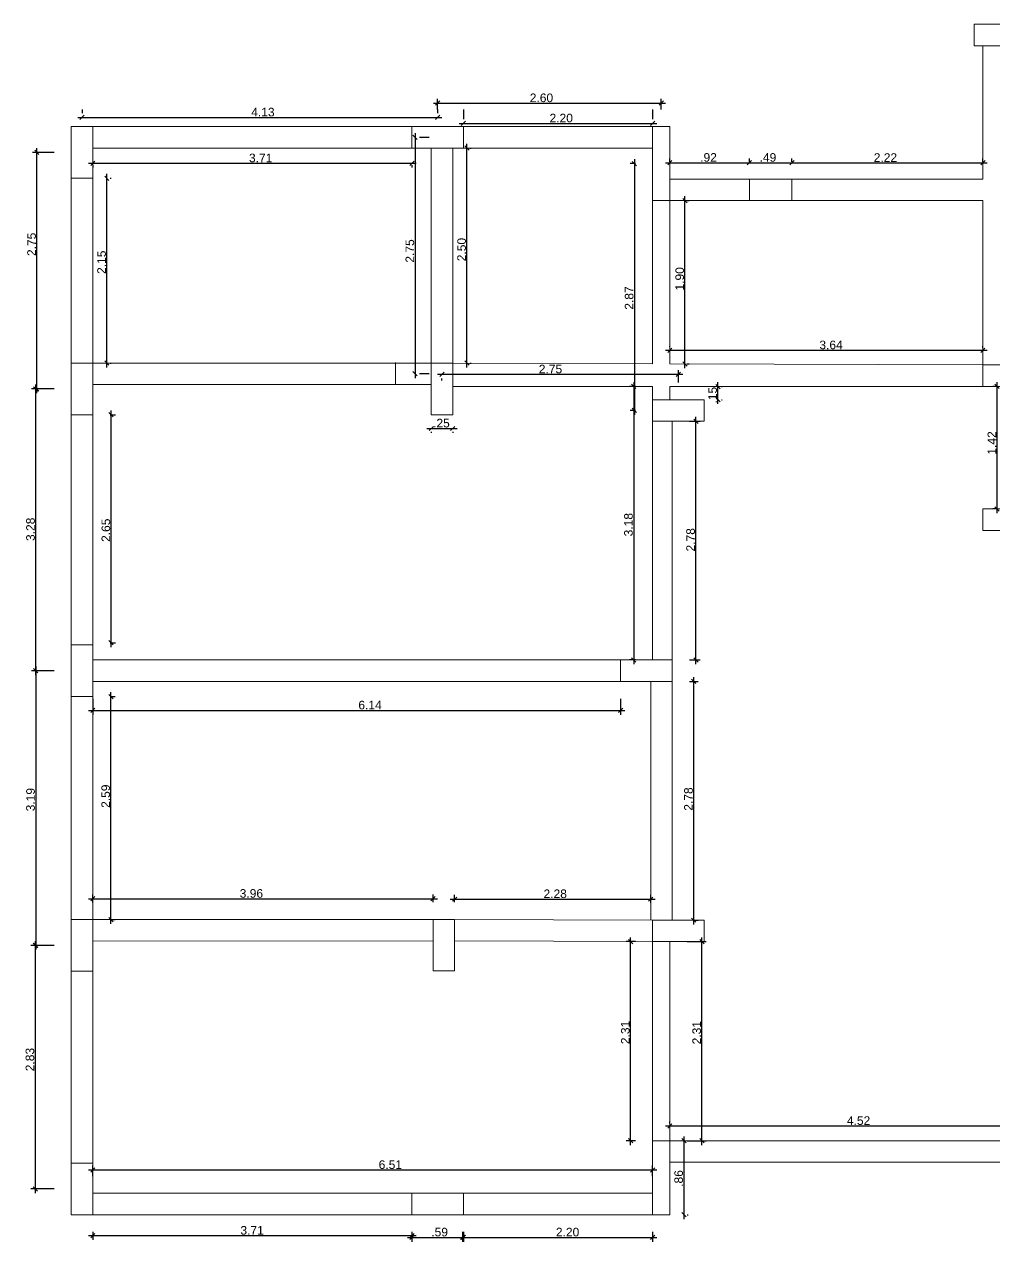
# Model space of a CAD drawing. Header units: millimetres. Extents: x 2878 to 6301, y 540 to 1980.
# Drawn here: x 2909.45 to 2920.72, y 751.9 to 766.06 of the extents above; entities that cross this region are included whole.
import ezdxf

# ---------------------------------------------------------------- set-up
doc = ezdxf.new("R2010")
doc.units = ezdxf.units.MM
doc.header["$LTSCALE"] = 4
for name, color, linetype, lineweight in [('ALVENARIA', 4, 'Continuous', 20), ('COTAS', 35, 'Continuous', 5), ('PILAR', 1, 'Continuous', 5)]:
    doc.layers.add(name, color=color, linetype=linetype, lineweight=lineweight)
doc.styles.get("Standard").update_dxf_attribs({"font": 'arial.ttf'})
doc.dimstyles.new('ISO-25', dxfattribs={"dimscale": 0, "dimtxt": 0.1, "dimasz": 0.05, "dimexe": 0.05, "dimexo": 0.2, "dimgap": 0.01, "dimtad": 1, "dimzin": 4, "dimdsep": 46, "dimtxsty": 'Standard', "dimblk": 'OBLIQUE', "dimcen": 0.1, "dimdle": 0.05, "dimclrt": 256, "dimadec": 0, "dimazin": 0, "dimtfac": 1, "dimtix": 1, "dimtofl": 0, "dimtmove": 0, "dimatfit": 3, "dimfxl": 1, "dimtfillclr": 256, "dimarcsym": 0})

# ---------------------------------------------------------------- blocks, each defined once
blk = doc.blocks.new('PILAR')
at = {"layer": 'PILAR', "ltscale": 0.01}
blk.add_lwpolyline([(-0.15, 0), (0.1, 0), (0.1, -0.6), (-0.15, -0.6)], close=True, dxfattribs=at)
blk = doc.blocks.new('_Oblique')
at = {"color": 0, "linetype": 'ByBlock', "lineweight": -2}
blk.add_line((-0.5, -0.5), (0.5, 0.5), dxfattribs=at)
blk = doc.blocks.new('*D226')
at = {"layer": 'COTAS', "color": 0, "lineweight": -2, "transparency": 16777216}
for p, q in [((2916.553, 764.437), (2916.491, 764.437)), ((2916.541, 764.487), (2916.541, 761.517)), ((2916.553, 761.567), (2916.491, 761.567))]:
    blk.add_line(p, q, dxfattribs=at)
at = {"layer": 'Defpoints', "color": 0, "transparency": 16777216}
for p in [(2916.753, 764.437), (2916.541, 761.567), (2916.753, 761.567)]:
    blk.add_point(p, dxfattribs=at)
at = {"layer": 'COTAS', "color": 0, "lineweight": -2, "transparency": 16777216, "xscale": 0.05, "yscale": 0.05, "zscale": 0.05}
for p, rotation in [((2916.541, 764.437), 90), ((2916.541, 761.567), 270)]:
    blk.add_blockref('_Oblique', p, dxfattribs=dict(at, rotation=rotation))
at = {"layer": 'COTAS', "transparency": 16777216, "insert": (2916.48, 762.874), "char_height": 0.1, "attachment_point": 5, "rotation": 90}
blk.add_mtext('2.87', dxfattribs=at)
blk = doc.blocks.new('*D227')
at = {"layer": 'COTAS', "color": 0, "lineweight": -2, "transparency": 16777216}
for p, q in [((2914.253, 761.987), (2917.103, 761.987)), ((2917.053, 761.892), (2917.053, 762.037)), ((2914.303, 761.917), (2914.303, 761.937))]:
    blk.add_line(p, q, dxfattribs=at)
at = {"layer": 'Defpoints', "color": 0, "transparency": 16777216}
for p in [(2914.303, 762.117), (2917.053, 761.987), (2917.053, 761.692)]:
    blk.add_point(p, dxfattribs=at)
at = {"layer": 'COTAS', "color": 0, "lineweight": -2, "transparency": 16777216, "xscale": 0.05, "yscale": 0.05, "zscale": 0.05, "rotation": 180}
blk.add_blockref('_Oblique', (2914.303, 761.987), dxfattribs=at)
at = {"layer": 'COTAS', "color": 0, "lineweight": -2, "transparency": 16777216, "xscale": 0.05, "yscale": 0.05, "zscale": 0.05}
blk.add_blockref('_Oblique', (2917.053, 761.987), dxfattribs=at)
at = {"layer": 'COTAS', "transparency": 16777216, "insert": (2915.565, 762.048), "char_height": 0.1, "attachment_point": 5}
blk.add_mtext('2.75', dxfattribs=at)
blk = doc.blocks.new('*D232')
at = {"layer": 'ALVENARIA', "color": 0, "lineweight": -2, "transparency": 16777216}
for p, q in [((2909.793, 764.567), (2909.542, 764.567)), ((2909.592, 761.767), (2909.592, 764.617)), ((2909.793, 761.817), (2909.542, 761.817))]:
    blk.add_line(p, q, dxfattribs=at)
at = {"layer": 'Defpoints', "color": 0, "transparency": 16777216}
for p in [(2909.592, 764.567), (2909.993, 764.567), (2909.993, 761.817)]:
    blk.add_point(p, dxfattribs=at)
at = {"layer": 'ALVENARIA', "color": 0, "lineweight": -2, "transparency": 16777216, "xscale": 0.05, "yscale": 0.05, "zscale": 0.05}
for p, rotation in [((2909.592, 764.567), 90), ((2909.592, 761.817), 270)]:
    blk.add_blockref('_Oblique', p, dxfattribs=dict(at, rotation=rotation))
at = {"layer": 'ALVENARIA', "transparency": 16777216, "insert": (2909.531, 763.498), "char_height": 0.1, "attachment_point": 5, "rotation": 90}
blk.add_mtext('2.75', dxfattribs=at)
blk = doc.blocks.new('*D233')
at = {"layer": 'ALVENARIA', "color": 0, "lineweight": -2, "transparency": 16777216}
for p, q in [((2910.193, 764.441), (2914.003, 764.441)), ((2910.243, 764.417), (2910.243, 764.391)), ((2913.953, 764.417), (2913.953, 764.391))]:
    blk.add_line(p, q, dxfattribs=at)
at = {"layer": 'Defpoints', "color": 0, "transparency": 16777216}
for p in [(2910.243, 764.617), (2913.953, 764.617), (2913.953, 764.441)]:
    blk.add_point(p, dxfattribs=at)
at = {"layer": 'ALVENARIA', "color": 0, "lineweight": -2, "transparency": 16777216, "xscale": 0.05, "yscale": 0.05, "zscale": 0.05, "rotation": 180}
blk.add_blockref('_Oblique', (2910.243, 764.441), dxfattribs=at)
at = {"layer": 'ALVENARIA', "color": 0, "lineweight": -2, "transparency": 16777216, "xscale": 0.05, "yscale": 0.05, "zscale": 0.05}
blk.add_blockref('_Oblique', (2913.953, 764.441), dxfattribs=at)
at = {"layer": 'ALVENARIA', "transparency": 16777216, "insert": (2912.195, 764.502), "char_height": 0.1, "attachment_point": 5}
blk.add_mtext('3.71', dxfattribs=at)
blk = doc.blocks.new('*D234')
at = {"layer": 'ALVENARIA', "color": 0, "lineweight": -2, "transparency": 16777216}
for p, q in [((2910.406, 762.067), (2910.406, 764.317)), ((2910.443, 764.267), (2910.456, 764.267)), ((2910.443, 762.117), (2910.456, 762.117))]:
    blk.add_line(p, q, dxfattribs=at)
at = {"layer": 'Defpoints', "color": 0, "transparency": 16777216}
for p in [(2910.243, 764.267), (2910.406, 764.267), (2910.243, 762.117)]:
    blk.add_point(p, dxfattribs=at)
at = {"layer": 'ALVENARIA', "color": 0, "lineweight": -2, "transparency": 16777216, "xscale": 0.05, "yscale": 0.05, "zscale": 0.05}
for p, rotation in [((2910.406, 764.267), 90), ((2910.406, 762.117), 270)]:
    blk.add_blockref('_Oblique', p, dxfattribs=dict(at, rotation=rotation))
at = {"layer": 'ALVENARIA', "transparency": 16777216, "insert": (2910.345, 763.29), "char_height": 0.1, "attachment_point": 5, "rotation": 90}
blk.add_mtext('2.15', dxfattribs=at)
blk = doc.blocks.new('*D235')
at = {"layer": 'ALVENARIA', "color": 0, "lineweight": -2, "transparency": 16777216}
for p, q in [((2910.068, 764.974), (2914.303, 764.974)), ((2910.118, 765.067), (2910.118, 765.024)), ((2914.253, 765.067), (2914.253, 765.024))]:
    blk.add_line(p, q, dxfattribs=at)
at = {"layer": 'Defpoints', "color": 0, "transparency": 16777216}
for p in [(2914.253, 764.974), (2910.118, 764.867), (2914.253, 764.867)]:
    blk.add_point(p, dxfattribs=at)
at = {"layer": 'ALVENARIA', "color": 0, "lineweight": -2, "transparency": 16777216, "xscale": 0.05, "yscale": 0.05, "zscale": 0.05, "rotation": 180}
blk.add_blockref('_Oblique', (2910.118, 764.974), dxfattribs=at)
at = {"layer": 'ALVENARIA', "color": 0, "lineweight": -2, "transparency": 16777216, "xscale": 0.05, "yscale": 0.05, "zscale": 0.05}
blk.add_blockref('_Oblique', (2914.253, 764.974), dxfattribs=at)
at = {"layer": 'ALVENARIA', "transparency": 16777216, "insert": (2912.221, 765.035), "char_height": 0.1, "attachment_point": 5}
blk.add_mtext('4.13', dxfattribs=at)
blk = doc.blocks.new('*D236')
at = {"layer": 'ALVENARIA', "color": 0, "lineweight": -2, "transparency": 16777216}
for p, q in [((2913.991, 764.792), (2913.991, 761.943)), ((2914.153, 764.742), (2914.041, 764.742)), ((2914.153, 761.993), (2914.041, 761.993))]:
    blk.add_line(p, q, dxfattribs=at)
at = {"layer": 'Defpoints', "color": 0, "transparency": 16777216}
for p in [(2913.953, 764.742), (2913.953, 761.993), (2913.991, 761.993)]:
    blk.add_point(p, dxfattribs=at)
at = {"layer": 'ALVENARIA', "color": 0, "lineweight": -2, "transparency": 16777216, "xscale": 0.05, "yscale": 0.05, "zscale": 0.05}
for p, rotation in [((2913.991, 764.742), 90), ((2913.991, 761.993), 270)]:
    blk.add_blockref('_Oblique', p, dxfattribs=dict(at, rotation=rotation))
at = {"layer": 'ALVENARIA', "transparency": 16777216, "insert": (2913.93, 763.421), "char_height": 0.1, "attachment_point": 5, "rotation": 90}
blk.add_mtext('2.75', dxfattribs=at)
blk = doc.blocks.new('*D237')
at = {"layer": 'ALVENARIA', "color": 0, "lineweight": -2, "transparency": 16777216}
for p, q in [((2914.594, 762.067), (2914.594, 764.667)), ((2914.628, 764.617), (2914.644, 764.617)), ((2914.628, 762.117), (2914.644, 762.117))]:
    blk.add_line(p, q, dxfattribs=at)
at = {"layer": 'Defpoints', "color": 0, "transparency": 16777216}
for p in [(2914.428, 764.617), (2914.594, 764.617), (2914.428, 762.117)]:
    blk.add_point(p, dxfattribs=at)
at = {"layer": 'ALVENARIA', "color": 0, "lineweight": -2, "transparency": 16777216, "xscale": 0.05, "yscale": 0.05, "zscale": 0.05}
for p, rotation in [((2914.594, 764.617), 90), ((2914.594, 762.117), 270)]:
    blk.add_blockref('_Oblique', p, dxfattribs=dict(at, rotation=rotation))
at = {"layer": 'ALVENARIA', "transparency": 16777216, "insert": (2914.532, 763.437), "char_height": 0.1, "attachment_point": 5, "rotation": 90}
blk.add_mtext('2.50', dxfattribs=at)
blk = doc.blocks.new('*D238')
at = {"layer": 'COTAS', "color": 0, "lineweight": -2, "transparency": 16777216}
for p, q in [((2914.203, 765.14), (2916.903, 765.14)), ((2914.253, 765.067), (2914.253, 765.19)), ((2916.853, 765.067), (2916.853, 765.19))]:
    blk.add_line(p, q, dxfattribs=at)
at = {"layer": 'Defpoints', "color": 0, "transparency": 16777216}
for p in [(2916.853, 765.14), (2914.253, 764.867), (2916.853, 764.867)]:
    blk.add_point(p, dxfattribs=at)
at = {"layer": 'COTAS', "color": 0, "lineweight": -2, "transparency": 16777216, "xscale": 0.05, "yscale": 0.05, "zscale": 0.05, "rotation": 180}
blk.add_blockref('_Oblique', (2914.253, 765.14), dxfattribs=at)
at = {"layer": 'COTAS', "color": 0, "lineweight": -2, "transparency": 16777216, "xscale": 0.05, "yscale": 0.05, "zscale": 0.05}
blk.add_blockref('_Oblique', (2916.853, 765.14), dxfattribs=at)
at = {"layer": 'COTAS', "transparency": 16777216, "insert": (2915.46, 765.201), "char_height": 0.1, "attachment_point": 5}
blk.add_mtext('2.60', dxfattribs=at)
blk = doc.blocks.new('*D239')
at = {"layer": 'COTAS', "color": 0, "lineweight": -2, "transparency": 16777216}
for p, q in [((2914.553, 765.067), (2914.553, 764.954)), ((2916.753, 765.067), (2916.753, 764.954)), ((2914.503, 764.904), (2916.803, 764.904))]:
    blk.add_line(p, q, dxfattribs=at)
at = {"layer": 'Defpoints', "color": 0, "transparency": 16777216}
for p in [(2914.553, 764.867), (2916.753, 764.904), (2916.753, 764.867)]:
    blk.add_point(p, dxfattribs=at)
at = {"layer": 'COTAS', "color": 0, "lineweight": -2, "transparency": 16777216, "xscale": 0.05, "yscale": 0.05, "zscale": 0.05, "rotation": 180}
blk.add_blockref('_Oblique', (2914.553, 764.904), dxfattribs=at)
at = {"layer": 'COTAS', "color": 0, "lineweight": -2, "transparency": 16777216, "xscale": 0.05, "yscale": 0.05, "zscale": 0.05}
blk.add_blockref('_Oblique', (2916.753, 764.904), dxfattribs=at)
at = {"layer": 'COTAS', "transparency": 16777216, "insert": (2915.69, 764.966), "char_height": 0.1, "attachment_point": 5}
blk.add_mtext('2.20', dxfattribs=at)
blk = doc.blocks.new('*D240')
at = {"layer": 'COTAS', "color": 0, "lineweight": -2, "transparency": 16777216}
for p, q in [((2909.58, 758.491), (2909.58, 761.867)), ((2909.793, 761.817), (2909.53, 761.817)), ((2909.793, 758.541), (2909.53, 758.541))]:
    blk.add_line(p, q, dxfattribs=at)
at = {"layer": 'Defpoints', "color": 0, "transparency": 16777216}
for p in [(2909.58, 761.817), (2909.993, 761.817), (2909.993, 758.541)]:
    blk.add_point(p, dxfattribs=at)
at = {"layer": 'COTAS', "color": 0, "lineweight": -2, "transparency": 16777216, "xscale": 0.05, "yscale": 0.05, "zscale": 0.05}
for p, rotation in [((2909.58, 761.817), 90), ((2909.58, 758.541), 270)]:
    blk.add_blockref('_Oblique', p, dxfattribs=dict(at, rotation=rotation))
at = {"layer": 'COTAS', "transparency": 16777216, "insert": (2909.519, 760.185), "char_height": 0.1, "attachment_point": 5, "rotation": 90}
blk.add_mtext('3.28', dxfattribs=at)
blk = doc.blocks.new('*D241')
at = {"layer": 'COTAS', "color": 0, "lineweight": -2, "transparency": 16777216}
for p, q in [((2910.456, 758.816), (2910.456, 761.567)), ((2910.443, 761.517), (2910.506, 761.517)), ((2910.443, 758.866), (2910.506, 758.866))]:
    blk.add_line(p, q, dxfattribs=at)
at = {"layer": 'Defpoints', "color": 0, "transparency": 16777216}
for p in [(2910.243, 761.517), (2910.456, 761.517), (2910.243, 758.866)]:
    blk.add_point(p, dxfattribs=at)
at = {"layer": 'COTAS', "color": 0, "lineweight": -2, "transparency": 16777216, "xscale": 0.05, "yscale": 0.05, "zscale": 0.05}
for p, rotation in [((2910.456, 761.517), 90), ((2910.456, 758.866), 270)]:
    blk.add_blockref('_Oblique', p, dxfattribs=dict(at, rotation=rotation))
at = {"layer": 'COTAS', "transparency": 16777216, "insert": (2910.395, 760.174), "char_height": 0.1, "attachment_point": 5, "rotation": 90}
blk.add_mtext('2.65', dxfattribs=at)
blk = doc.blocks.new('*D242')
at = {"layer": 'COTAS', "color": 0, "lineweight": -2, "transparency": 16777216}
for p, q in [((2914.128, 761.357), (2914.478, 761.357)), ((2914.178, 761.317), (2914.178, 761.307)), ((2914.428, 761.317), (2914.428, 761.307))]:
    blk.add_line(p, q, dxfattribs=at)
at = {"layer": 'Defpoints', "color": 0, "transparency": 16777216}
for p in [(2914.178, 761.517), (2914.428, 761.517), (2914.428, 761.357)]:
    blk.add_point(p, dxfattribs=at)
at = {"layer": 'COTAS', "color": 0, "lineweight": -2, "transparency": 16777216, "xscale": 0.05, "yscale": 0.05, "zscale": 0.05, "rotation": 180}
blk.add_blockref('_Oblique', (2914.178, 761.357), dxfattribs=at)
at = {"layer": 'COTAS', "color": 0, "lineweight": -2, "transparency": 16777216, "xscale": 0.05, "yscale": 0.05, "zscale": 0.05}
blk.add_blockref('_Oblique', (2914.428, 761.357), dxfattribs=at)
at = {"layer": 'COTAS', "transparency": 16777216, "insert": (2914.297, 761.419), "char_height": 0.1, "attachment_point": 5}
blk.add_mtext('.25', dxfattribs=at)
blk = doc.blocks.new('*D243')
at = {"layer": 'COTAS', "color": 0, "lineweight": -2, "transparency": 16777216}
for p, q in [((2910.243, 758.216), (2910.243, 758.03)), ((2916.381, 758.216), (2916.381, 758.03)), ((2910.193, 758.08), (2916.431, 758.08))]:
    blk.add_line(p, q, dxfattribs=at)
at = {"layer": 'Defpoints', "color": 0, "transparency": 16777216}
for p in [(2910.243, 758.416), (2916.381, 758.416), (2916.381, 758.08)]:
    blk.add_point(p, dxfattribs=at)
at = {"layer": 'COTAS', "color": 0, "lineweight": -2, "transparency": 16777216, "xscale": 0.05, "yscale": 0.05, "zscale": 0.05, "rotation": 180}
blk.add_blockref('_Oblique', (2910.243, 758.08), dxfattribs=at)
at = {"layer": 'COTAS', "color": 0, "lineweight": -2, "transparency": 16777216, "xscale": 0.05, "yscale": 0.05, "zscale": 0.05}
blk.add_blockref('_Oblique', (2916.381, 758.08), dxfattribs=at)
at = {"layer": 'COTAS', "transparency": 16777216, "insert": (2913.467, 758.141), "char_height": 0.1, "attachment_point": 5}
blk.add_mtext('6.14', dxfattribs=at)
blk = doc.blocks.new('*D244')
at = {"layer": 'COTAS', "color": 0, "lineweight": -2, "transparency": 16777216}
for p, q in [((2909.58, 758.591), (2909.58, 755.298)), ((2909.793, 758.541), (2909.53, 758.541)), ((2909.793, 755.348), (2909.53, 755.348))]:
    blk.add_line(p, q, dxfattribs=at)
at = {"layer": 'Defpoints', "color": 0, "transparency": 16777216}
for p in [(2909.993, 758.541), (2909.58, 755.348), (2909.993, 755.348)]:
    blk.add_point(p, dxfattribs=at)
at = {"layer": 'COTAS', "color": 0, "lineweight": -2, "transparency": 16777216, "xscale": 0.05, "yscale": 0.05, "zscale": 0.05}
for p, rotation in [((2909.58, 758.541), 90), ((2909.58, 755.348), 270)]:
    blk.add_blockref('_Oblique', p, dxfattribs=dict(at, rotation=rotation))
at = {"layer": 'COTAS', "transparency": 16777216, "insert": (2909.519, 757.042), "char_height": 0.1, "attachment_point": 5, "rotation": 90}
blk.add_mtext('3.19', dxfattribs=at)
blk = doc.blocks.new('*D245')
at = {"layer": 'COTAS', "color": 0, "lineweight": -2, "transparency": 16777216}
for p, q in [((2910.193, 755.89), (2914.25, 755.89)), ((2910.243, 755.848), (2910.243, 755.94)), ((2914.2, 755.85), (2914.2, 755.94))]:
    blk.add_line(p, q, dxfattribs=at)
at = {"layer": 'Defpoints', "color": 0, "transparency": 16777216}
for p in [(2914.2, 755.89), (2910.243, 755.648), (2914.2, 755.65)]:
    blk.add_point(p, dxfattribs=at)
at = {"layer": 'COTAS', "color": 0, "lineweight": -2, "transparency": 16777216, "xscale": 0.05, "yscale": 0.05, "zscale": 0.05, "rotation": 180}
blk.add_blockref('_Oblique', (2910.243, 755.89), dxfattribs=at)
at = {"layer": 'COTAS', "color": 0, "lineweight": -2, "transparency": 16777216, "xscale": 0.05, "yscale": 0.05, "zscale": 0.05}
blk.add_blockref('_Oblique', (2914.2, 755.89), dxfattribs=at)
at = {"layer": 'COTAS', "transparency": 16777216, "insert": (2912.087, 755.951), "char_height": 0.1, "attachment_point": 5}
blk.add_mtext('3.96', dxfattribs=at)
blk = doc.blocks.new('*D246')
at = {"layer": 'COTAS', "color": 0, "lineweight": -2, "transparency": 16777216}
for p, q in [((2914.45, 755.85), (2914.45, 755.935)), ((2916.731, 755.841), (2916.731, 755.935)), ((2914.4, 755.885), (2916.781, 755.885))]:
    blk.add_line(p, q, dxfattribs=at)
at = {"layer": 'Defpoints', "color": 0, "transparency": 16777216}
for p in [(2916.731, 755.885), (2914.45, 755.65), (2916.731, 755.641)]:
    blk.add_point(p, dxfattribs=at)
at = {"layer": 'COTAS', "color": 0, "lineweight": -2, "transparency": 16777216, "xscale": 0.05, "yscale": 0.05, "zscale": 0.05, "rotation": 180}
blk.add_blockref('_Oblique', (2914.45, 755.885), dxfattribs=at)
at = {"layer": 'COTAS', "color": 0, "lineweight": -2, "transparency": 16777216, "xscale": 0.05, "yscale": 0.05, "zscale": 0.05}
blk.add_blockref('_Oblique', (2916.731, 755.885), dxfattribs=at)
at = {"layer": 'COTAS', "transparency": 16777216, "insert": (2915.62, 755.947), "char_height": 0.1, "attachment_point": 5}
blk.add_mtext('2.28', dxfattribs=at)
blk = doc.blocks.new('*D247')
at = {"layer": 'COTAS', "color": 0, "lineweight": -2, "transparency": 16777216}
for p, q in [((2910.243, 752.666), (2910.243, 752.787)), ((2916.753, 752.666), (2916.753, 752.787)), ((2910.193, 752.737), (2916.803, 752.737))]:
    blk.add_line(p, q, dxfattribs=at)
at = {"layer": 'Defpoints', "color": 0, "transparency": 16777216}
for p in [(2916.753, 752.737), (2910.243, 752.466), (2916.753, 752.466)]:
    blk.add_point(p, dxfattribs=at)
at = {"layer": 'COTAS', "color": 0, "lineweight": -2, "transparency": 16777216, "xscale": 0.05, "yscale": 0.05, "zscale": 0.05, "rotation": 180}
blk.add_blockref('_Oblique', (2910.243, 752.737), dxfattribs=at)
at = {"layer": 'COTAS', "color": 0, "lineweight": -2, "transparency": 16777216, "xscale": 0.05, "yscale": 0.05, "zscale": 0.05}
blk.add_blockref('_Oblique', (2916.753, 752.737), dxfattribs=at)
at = {"layer": 'COTAS', "transparency": 16777216, "insert": (2913.703, 752.798), "char_height": 0.1, "attachment_point": 5}
blk.add_mtext('6.51', dxfattribs=at)
blk = doc.blocks.new('*D248')
at = {"layer": 'COTAS', "color": 0, "lineweight": -2, "transparency": 16777216}
for p, q in [((2910.193, 751.973), (2914.003, 751.973)), ((2910.243, 752.016), (2910.243, 751.923)), ((2913.953, 752.016), (2913.953, 751.923))]:
    blk.add_line(p, q, dxfattribs=at)
at = {"layer": 'Defpoints', "color": 0, "transparency": 16777216}
for p in [(2910.243, 752.216), (2913.953, 752.216), (2913.953, 751.973)]:
    blk.add_point(p, dxfattribs=at)
at = {"layer": 'COTAS', "color": 0, "lineweight": -2, "transparency": 16777216, "xscale": 0.05, "yscale": 0.05, "zscale": 0.05, "rotation": 180}
blk.add_blockref('_Oblique', (2910.243, 751.973), dxfattribs=at)
at = {"layer": 'COTAS', "color": 0, "lineweight": -2, "transparency": 16777216, "xscale": 0.05, "yscale": 0.05, "zscale": 0.05}
blk.add_blockref('_Oblique', (2913.953, 751.973), dxfattribs=at)
at = {"layer": 'COTAS', "transparency": 16777216, "insert": (2912.095, 752.034), "char_height": 0.1, "attachment_point": 5}
blk.add_mtext('3.71', dxfattribs=at)
blk = doc.blocks.new('*D249')
at = {"layer": 'COTAS', "color": 0, "lineweight": -2, "transparency": 16777216}
for p, q in [((2914.503, 751.953), (2916.803, 751.953)), ((2914.553, 752.016), (2914.553, 751.903)), ((2916.753, 752.016), (2916.753, 751.903))]:
    blk.add_line(p, q, dxfattribs=at)
at = {"layer": 'Defpoints', "color": 0, "transparency": 16777216}
for p in [(2914.553, 752.216), (2916.753, 752.216), (2916.753, 751.953)]:
    blk.add_point(p, dxfattribs=at)
at = {"layer": 'COTAS', "color": 0, "lineweight": -2, "transparency": 16777216, "xscale": 0.05, "yscale": 0.05, "zscale": 0.05, "rotation": 180}
blk.add_blockref('_Oblique', (2914.553, 751.953), dxfattribs=at)
at = {"layer": 'COTAS', "color": 0, "lineweight": -2, "transparency": 16777216, "xscale": 0.05, "yscale": 0.05, "zscale": 0.05}
blk.add_blockref('_Oblique', (2916.753, 751.953), dxfattribs=at)
at = {"layer": 'COTAS', "transparency": 16777216, "insert": (2915.764, 752.014), "char_height": 0.1, "attachment_point": 5}
blk.add_mtext('2.20', dxfattribs=at)
blk = doc.blocks.new('*D250')
at = {"layer": 'COTAS', "color": 0, "lineweight": -2, "transparency": 16777216}
for p, q in [((2913.903, 751.953), (2914.593, 751.953)), ((2913.953, 752.016), (2913.953, 751.903)), ((2914.543, 752.016), (2914.543, 751.903))]:
    blk.add_line(p, q, dxfattribs=at)
at = {"layer": 'Defpoints', "color": 0, "transparency": 16777216}
for p in [(2913.953, 752.216), (2914.543, 752.216), (2914.543, 751.953)]:
    blk.add_point(p, dxfattribs=at)
at = {"layer": 'COTAS', "color": 0, "lineweight": -2, "transparency": 16777216, "xscale": 0.05, "yscale": 0.05, "zscale": 0.05, "rotation": 180}
blk.add_blockref('_Oblique', (2913.953, 751.953), dxfattribs=at)
at = {"layer": 'COTAS', "color": 0, "lineweight": -2, "transparency": 16777216, "xscale": 0.05, "yscale": 0.05, "zscale": 0.05}
blk.add_blockref('_Oblique', (2914.543, 751.953), dxfattribs=at)
at = {"layer": 'COTAS', "transparency": 16777216, "insert": (2914.276, 752.014), "char_height": 0.1, "attachment_point": 5}
blk.add_mtext('.59', dxfattribs=at)
blk = doc.blocks.new('*D251')
at = {"layer": 'COTAS', "color": 0, "lineweight": -2, "transparency": 16777216}
for p, q in [((2909.793, 755.348), (2909.523, 755.348)), ((2909.573, 755.398), (2909.573, 752.466)), ((2909.793, 752.516), (2909.523, 752.516))]:
    blk.add_line(p, q, dxfattribs=at)
at = {"layer": 'Defpoints', "color": 0, "transparency": 16777216}
for p in [(2909.993, 755.348), (2909.573, 752.516), (2909.993, 752.516)]:
    blk.add_point(p, dxfattribs=at)
at = {"layer": 'COTAS', "color": 0, "lineweight": -2, "transparency": 16777216, "xscale": 0.05, "yscale": 0.05, "zscale": 0.05}
for p, rotation in [((2909.573, 755.348), 90), ((2909.573, 752.516), 270)]:
    blk.add_blockref('_Oblique', p, dxfattribs=dict(at, rotation=rotation))
at = {"layer": 'COTAS', "transparency": 16777216, "insert": (2909.512, 754.02), "char_height": 0.1, "attachment_point": 5, "rotation": 90}
blk.add_mtext('2.83', dxfattribs=at)
blk = doc.blocks.new('*D252')
at = {"layer": 'COTAS', "color": 0, "lineweight": -2, "transparency": 16777216}
for p, q in [((2917.153, 755.391), (2917.377, 755.391)), ((2917.327, 753.026), (2917.327, 755.441)), ((2917.153, 753.076), (2917.377, 753.076))]:
    blk.add_line(p, q, dxfattribs=at)
at = {"layer": 'Defpoints', "color": 0, "transparency": 16777216}
for p in [(2916.953, 755.391), (2917.327, 755.391), (2916.953, 753.076)]:
    blk.add_point(p, dxfattribs=at)
at = {"layer": 'COTAS', "color": 0, "lineweight": -2, "transparency": 16777216, "xscale": 0.05, "yscale": 0.05, "zscale": 0.05}
for p, rotation in [((2917.327, 755.391), 90), ((2917.327, 753.076), 270)]:
    blk.add_blockref('_Oblique', p, dxfattribs=dict(at, rotation=rotation))
at = {"layer": 'COTAS', "transparency": 16777216, "insert": (2917.266, 754.333), "char_height": 0.1, "attachment_point": 5, "rotation": 90}
blk.add_mtext('2.31', dxfattribs=at)
blk = doc.blocks.new('*D253')
at = {"layer": 'COTAS', "color": 0, "lineweight": -2, "transparency": 16777216}
for p, q in [((2917.117, 753.126), (2917.117, 752.166)), ((2917.153, 753.076), (2917.167, 753.076)), ((2917.153, 752.216), (2917.167, 752.216))]:
    blk.add_line(p, q, dxfattribs=at)
at = {"layer": 'Defpoints', "color": 0, "transparency": 16777216}
for p in [(2916.953, 753.076), (2916.953, 752.216), (2917.117, 752.216)]:
    blk.add_point(p, dxfattribs=at)
at = {"layer": 'COTAS', "color": 0, "lineweight": -2, "transparency": 16777216, "xscale": 0.05, "yscale": 0.05, "zscale": 0.05}
for p, rotation in [((2917.117, 753.076), 90), ((2917.117, 752.216), 270)]:
    blk.add_blockref('_Oblique', p, dxfattribs=dict(at, rotation=rotation))
at = {"layer": 'COTAS', "transparency": 16777216, "insert": (2917.056, 752.638), "char_height": 0.1, "attachment_point": 5, "rotation": 90}
blk.add_mtext('.86', dxfattribs=at)
blk = doc.blocks.new('*D254')
at = {"layer": 'COTAS', "color": 0, "lineweight": -2, "transparency": 16777216}
for p, q in [((2916.553, 755.391), (2916.447, 755.391)), ((2916.497, 753.026), (2916.497, 755.441)), ((2916.553, 753.076), (2916.447, 753.076))]:
    blk.add_line(p, q, dxfattribs=at)
at = {"layer": 'Defpoints', "color": 0, "transparency": 16777216}
for p in [(2916.497, 755.391), (2916.753, 755.391), (2916.753, 753.076)]:
    blk.add_point(p, dxfattribs=at)
at = {"layer": 'COTAS', "color": 0, "lineweight": -2, "transparency": 16777216, "xscale": 0.05, "yscale": 0.05, "zscale": 0.05}
for p, rotation in [((2916.497, 755.391), 90), ((2916.497, 753.076), 270)]:
    blk.add_blockref('_Oblique', p, dxfattribs=dict(at, rotation=rotation))
at = {"layer": 'COTAS', "transparency": 16777216, "insert": (2916.436, 754.335), "char_height": 0.1, "attachment_point": 5, "rotation": 90}
blk.add_mtext('2.31', dxfattribs=at)
blk = doc.blocks.new('*D255')
at = {"layer": 'COTAS', "color": 0, "lineweight": -2, "transparency": 16777216}
for p, q in [((2910.443, 758.241), (2910.504, 758.241)), ((2910.454, 755.598), (2910.454, 758.291)), ((2910.443, 755.648), (2910.504, 755.648))]:
    blk.add_line(p, q, dxfattribs=at)
at = {"layer": 'Defpoints', "color": 0, "transparency": 16777216}
for p in [(2910.243, 758.241), (2910.454, 758.241), (2910.243, 755.648)]:
    blk.add_point(p, dxfattribs=at)
at = {"layer": 'COTAS', "color": 0, "lineweight": -2, "transparency": 16777216, "xscale": 0.05, "yscale": 0.05, "zscale": 0.05}
for p, rotation in [((2910.454, 758.241), 90), ((2910.454, 755.648), 270)]:
    blk.add_blockref('_Oblique', p, dxfattribs=dict(at, rotation=rotation))
at = {"layer": 'COTAS', "transparency": 16777216, "insert": (2910.393, 757.082), "char_height": 0.1, "attachment_point": 5, "rotation": 90}
blk.add_mtext('2.59', dxfattribs=at)
blk = doc.blocks.new('*D256')
at = {"layer": 'COTAS', "color": 0, "lineweight": -2, "transparency": 16777216}
for p, q in [((2917.231, 755.591), (2917.231, 758.466)), ((2917.181, 758.416), (2917.281, 758.416)), ((2917.247, 755.641), (2917.281, 755.641))]:
    blk.add_line(p, q, dxfattribs=at)
at = {"layer": 'Defpoints', "color": 0, "transparency": 16777216}
for p in [(2916.981, 758.416), (2917.231, 758.416), (2917.047, 755.641)]:
    blk.add_point(p, dxfattribs=at)
at = {"layer": 'COTAS', "color": 0, "lineweight": -2, "transparency": 16777216, "xscale": 0.05, "yscale": 0.05, "zscale": 0.05}
for p, rotation in [((2917.231, 758.416), 90), ((2917.231, 755.641), 270)]:
    blk.add_blockref('_Oblique', p, dxfattribs=dict(at, rotation=rotation))
at = {"layer": 'COTAS', "transparency": 16777216, "insert": (2917.17, 757.049), "char_height": 0.1, "attachment_point": 5, "rotation": 90}
blk.add_mtext('2.78', dxfattribs=at)
blk = doc.blocks.new('*D257')
at = {"layer": 'COTAS', "color": 0, "lineweight": -2, "transparency": 16777216}
for p, q in [((2917.181, 761.442), (2917.306, 761.442)), ((2917.256, 758.616), (2917.256, 761.492)), ((2917.181, 758.666), (2917.306, 758.666))]:
    blk.add_line(p, q, dxfattribs=at)
at = {"layer": 'Defpoints', "color": 0, "transparency": 16777216}
for p in [(2916.981, 761.442), (2917.256, 761.442), (2916.981, 758.666)]:
    blk.add_point(p, dxfattribs=at)
at = {"layer": 'COTAS', "color": 0, "lineweight": -2, "transparency": 16777216, "xscale": 0.05, "yscale": 0.05, "zscale": 0.05}
for p, rotation in [((2917.256, 761.442), 90), ((2917.256, 758.666), 270)]:
    blk.add_blockref('_Oblique', p, dxfattribs=dict(at, rotation=rotation))
at = {"layer": 'COTAS', "transparency": 16777216, "insert": (2917.195, 760.063), "char_height": 0.1, "attachment_point": 5, "rotation": 90}
blk.add_mtext('2.78', dxfattribs=at)
blk = doc.blocks.new('*D258')
at = {"layer": 'COTAS', "color": 0, "lineweight": -2, "transparency": 16777216}
for p, q in [((2917.512, 761.642), (2917.512, 761.895)), ((2917.553, 761.845), (2917.562, 761.845)), ((2917.553, 761.692), (2917.562, 761.692))]:
    blk.add_line(p, q, dxfattribs=at)
at = {"layer": 'Defpoints', "color": 0, "transparency": 16777216}
for p in [(2917.353, 761.845), (2917.512, 761.845), (2917.353, 761.692)]:
    blk.add_point(p, dxfattribs=at)
at = {"layer": 'COTAS', "color": 0, "lineweight": -2, "transparency": 16777216, "xscale": 0.05, "yscale": 0.05, "zscale": 0.05}
for p, rotation in [((2917.512, 761.845), 90), ((2917.512, 761.692), 270)]:
    blk.add_blockref('_Oblique', p, dxfattribs=dict(at, rotation=rotation))
at = {"layer": 'COTAS', "transparency": 16777216, "insert": (2917.451, 761.744), "char_height": 0.1, "attachment_point": 5, "rotation": 90}
blk.add_mtext('.15', dxfattribs=at)
blk = doc.blocks.new('*D259')
at = {"layer": 'COTAS', "color": 0, "lineweight": -2, "transparency": 16777216}
for p, q in [((2916.553, 761.846), (2916.483, 761.846)), ((2916.533, 761.896), (2916.533, 758.616)), ((2916.553, 758.666), (2916.483, 758.666))]:
    blk.add_line(p, q, dxfattribs=at)
at = {"layer": 'Defpoints', "color": 0, "transparency": 16777216}
for p in [(2916.753, 761.846), (2916.533, 758.666), (2916.753, 758.666)]:
    blk.add_point(p, dxfattribs=at)
at = {"layer": 'COTAS', "color": 0, "lineweight": -2, "transparency": 16777216, "xscale": 0.05, "yscale": 0.05, "zscale": 0.05}
for p, rotation in [((2916.533, 761.846), 90), ((2916.533, 758.666), 270)]:
    blk.add_blockref('_Oblique', p, dxfattribs=dict(at, rotation=rotation))
at = {"layer": 'COTAS', "transparency": 16777216, "insert": (2916.472, 760.239), "char_height": 0.1, "attachment_point": 5, "rotation": 90}
blk.add_mtext('3.18', dxfattribs=at)
blk = doc.blocks.new('*D260')
at = {"layer": 'COTAS', "color": 0, "lineweight": -2, "transparency": 16777216}
for p, q in [((2917.129, 762.058), (2917.129, 764.057)), ((2917.153, 764.007), (2917.179, 764.007)), ((2917.153, 762.108), (2917.179, 762.108))]:
    blk.add_line(p, q, dxfattribs=at)
at = {"layer": 'Defpoints', "color": 0, "transparency": 16777216}
for p in [(2916.953, 764.007), (2917.129, 764.007), (2916.953, 762.108)]:
    blk.add_point(p, dxfattribs=at)
at = {"layer": 'COTAS', "color": 0, "lineweight": -2, "transparency": 16777216, "xscale": 0.05, "yscale": 0.05, "zscale": 0.05}
for p, rotation in [((2917.129, 764.007), 90), ((2917.129, 762.108), 270)]:
    blk.add_blockref('_Oblique', p, dxfattribs=dict(at, rotation=rotation))
at = {"layer": 'COTAS', "transparency": 16777216, "insert": (2917.068, 763.097), "char_height": 0.1, "attachment_point": 5, "rotation": 90}
blk.add_mtext('1.90', dxfattribs=at)
blk = doc.blocks.new('*D261')
at = {"layer": 'COTAS', "color": 0, "lineweight": -2, "transparency": 16777216}
for p, q in [((2916.903, 764.447), (2917.928, 764.447)), ((2916.953, 764.457), (2916.953, 764.497)), ((2917.878, 764.457), (2917.878, 764.497))]:
    blk.add_line(p, q, dxfattribs=at)
at = {"layer": 'Defpoints', "color": 0, "transparency": 16777216}
for p in [(2917.878, 764.447), (2916.953, 764.257), (2917.878, 764.257)]:
    blk.add_point(p, dxfattribs=at)
at = {"layer": 'COTAS', "color": 0, "lineweight": -2, "transparency": 16777216, "xscale": 0.05, "yscale": 0.05, "zscale": 0.05, "rotation": 180}
blk.add_blockref('_Oblique', (2916.953, 764.447), dxfattribs=at)
at = {"layer": 'COTAS', "color": 0, "lineweight": -2, "transparency": 16777216, "xscale": 0.05, "yscale": 0.05, "zscale": 0.05}
blk.add_blockref('_Oblique', (2917.878, 764.447), dxfattribs=at)
at = {"layer": 'COTAS', "transparency": 16777216, "insert": (2917.403, 764.508), "char_height": 0.1, "attachment_point": 5}
blk.add_mtext('.92', dxfattribs=at)
blk = doc.blocks.new('*D262')
at = {"layer": 'COTAS', "color": 0, "lineweight": -2, "transparency": 16777216}
for p, q in [((2917.828, 764.447), (2918.423, 764.447)), ((2917.878, 764.457), (2917.878, 764.497)), ((2918.373, 764.457), (2918.373, 764.497))]:
    blk.add_line(p, q, dxfattribs=at)
at = {"layer": 'Defpoints', "color": 0, "transparency": 16777216}
for p in [(2918.373, 764.447), (2917.878, 764.257), (2918.373, 764.257)]:
    blk.add_point(p, dxfattribs=at)
at = {"layer": 'COTAS', "color": 0, "lineweight": -2, "transparency": 16777216, "xscale": 0.05, "yscale": 0.05, "zscale": 0.05, "rotation": 180}
blk.add_blockref('_Oblique', (2917.878, 764.447), dxfattribs=at)
at = {"layer": 'COTAS', "color": 0, "lineweight": -2, "transparency": 16777216, "xscale": 0.05, "yscale": 0.05, "zscale": 0.05}
blk.add_blockref('_Oblique', (2918.373, 764.447), dxfattribs=at)
at = {"layer": 'COTAS', "transparency": 16777216, "insert": (2918.094, 764.508), "char_height": 0.1, "attachment_point": 5}
blk.add_mtext('.49', dxfattribs=at)
blk = doc.blocks.new('*D263')
at = {"layer": 'COTAS', "color": 0, "lineweight": -2, "transparency": 16777216}
for p, q in [((2918.323, 764.447), (2920.644, 764.447)), ((2918.373, 764.457), (2918.373, 764.497)), ((2920.594, 764.457), (2920.594, 764.497))]:
    blk.add_line(p, q, dxfattribs=at)
at = {"layer": 'Defpoints', "color": 0, "transparency": 16777216}
for p in [(2920.594, 764.447), (2918.373, 764.257), (2920.594, 764.257)]:
    blk.add_point(p, dxfattribs=at)
at = {"layer": 'COTAS', "color": 0, "lineweight": -2, "transparency": 16777216, "xscale": 0.05, "yscale": 0.05, "zscale": 0.05, "rotation": 180}
blk.add_blockref('_Oblique', (2918.373, 764.447), dxfattribs=at)
at = {"layer": 'COTAS', "color": 0, "lineweight": -2, "transparency": 16777216, "xscale": 0.05, "yscale": 0.05, "zscale": 0.05}
blk.add_blockref('_Oblique', (2920.594, 764.447), dxfattribs=at)
at = {"layer": 'COTAS', "transparency": 16777216, "insert": (2919.46, 764.507), "char_height": 0.1, "attachment_point": 5}
blk.add_mtext('2.22', dxfattribs=at)
blk = doc.blocks.new('*D264')
at = {"layer": 'COTAS', "color": 0, "lineweight": -2, "transparency": 16777216}
for p, q in [((2916.903, 762.266), (2920.643, 762.266)), ((2916.953, 762.308), (2916.953, 762.316)), ((2920.593, 762.296), (2920.593, 762.316))]:
    blk.add_line(p, q, dxfattribs=at)
at = {"layer": 'Defpoints', "color": 0, "transparency": 16777216}
for p in [(2920.593, 762.266), (2916.953, 762.108), (2920.593, 762.096)]:
    blk.add_point(p, dxfattribs=at)
at = {"layer": 'COTAS', "color": 0, "lineweight": -2, "transparency": 16777216, "xscale": 0.05, "yscale": 0.05, "zscale": 0.05, "rotation": 180}
blk.add_blockref('_Oblique', (2916.953, 762.266), dxfattribs=at)
at = {"layer": 'COTAS', "color": 0, "lineweight": -2, "transparency": 16777216, "xscale": 0.05, "yscale": 0.05, "zscale": 0.05}
blk.add_blockref('_Oblique', (2920.593, 762.266), dxfattribs=at)
at = {"layer": 'COTAS', "transparency": 16777216, "insert": (2918.828, 762.328), "char_height": 0.1, "attachment_point": 5}
blk.add_mtext('3.64', dxfattribs=at)
blk = doc.blocks.new('*D290')
at = {"layer": 'COTAS', "color": 0, "lineweight": -2, "transparency": 16777216}
for p, q in [((2920.743, 761.846), (2920.708, 761.846)), ((2920.758, 760.372), (2920.758, 761.896)), ((2920.743, 760.422), (2920.708, 760.422))]:
    blk.add_line(p, q, dxfattribs=at)
at = {"layer": 'Defpoints', "color": 0, "transparency": 16777216}
for p in [(2920.758, 761.846), (2920.943, 761.846), (2920.943, 760.422)]:
    blk.add_point(p, dxfattribs=at)
at = {"layer": 'COTAS', "color": 0, "lineweight": -2, "transparency": 16777216, "xscale": 0.05, "yscale": 0.05, "zscale": 0.05}
for p, rotation in [((2920.758, 761.846), 90), ((2920.758, 760.422), 270)]:
    blk.add_blockref('_Oblique', p, dxfattribs=dict(at, rotation=rotation))
at = {"layer": 'COTAS', "transparency": 16777216, "insert": (2920.698, 761.189), "char_height": 0.1, "attachment_point": 5, "rotation": 90}
blk.add_mtext('1.42', dxfattribs=at)
blk = doc.blocks.new('*D294')
at = {"layer": 'COTAS', "color": 0, "lineweight": -2, "transparency": 16777216}
for p, q in [((2916.903, 753.249), (2921.519, 753.249)), ((2916.953, 753.276), (2916.953, 753.299)), ((2921.469, 753.276), (2921.469, 753.299))]:
    blk.add_line(p, q, dxfattribs=at)
at = {"layer": 'Defpoints', "color": 0, "transparency": 16777216}
for p in [(2921.469, 753.249), (2916.953, 753.076), (2921.469, 753.076)]:
    blk.add_point(p, dxfattribs=at)
at = {"layer": 'COTAS', "color": 0, "lineweight": -2, "transparency": 16777216, "xscale": 0.05, "yscale": 0.05, "zscale": 0.05, "rotation": 180}
blk.add_blockref('_Oblique', (2916.953, 753.249), dxfattribs=at)
at = {"layer": 'COTAS', "color": 0, "lineweight": -2, "transparency": 16777216, "xscale": 0.05, "yscale": 0.05, "zscale": 0.05}
blk.add_blockref('_Oblique', (2921.469, 753.249), dxfattribs=at)
at = {"layer": 'COTAS', "transparency": 16777216, "insert": (2919.148, 753.31), "char_height": 0.1, "attachment_point": 5}
blk.add_mtext('4.52', dxfattribs=at)

msp = doc.modelspace()

# ---------------------------------------------------------------- linework, layer by layer
at = {"layer": 'ALVENARIA'}
for p, q in [((2920.594, 764.257), (2920.594, 765.806)), ((2910.243, 764.867), (2913.953, 764.867)), ((2914.253, 764.867), (2914.253, 764.867)), ((2914.553, 764.867), (2916.753, 764.867)), ((2916.953, 764.867), (2916.953, 764.157)), ((2913.953, 764.617), (2910.243, 764.617)), ((2914.178, 762.117), (2914.178, 764.617)), ((2914.353, 764.617), (2914.553, 764.617)), ((2914.428, 762.117), (2914.428, 764.617)), ((2914.553, 764.617), (2916.753, 764.617)), ((2909.993, 764.267), (2909.993, 762.117)), ((2910.243, 764.267), (2910.243, 762.117)), ((2917.878, 764.257), (2916.953, 764.257)), ((2918.373, 764.257), (2917.878, 764.257)), ((2918.373, 764.257), (2920.594, 764.257)), ((2916.753, 764.007), (2916.753, 762.109)), ((2916.953, 764.007), (2917.878, 764.007)), ((2916.953, 764.007), (2916.953, 762.108)), ((2918.053, 764.007), (2917.878, 764.007)), ((2918.373, 764.007), (2918.153, 764.007)), ((2918.373, 764.007), (2920.594, 764.007)), ((2920.594, 762.096), (2920.594, 764.007)), ((2914.178, 762.117), (2910.243, 762.117)), ((2913.761, 761.873), (2913.761, 762.123)), ((2916.753, 762.109), (2914.428, 762.117)), ((2920.594, 762.096), (2916.953, 762.108)), ((2914.178, 761.867), (2910.243, 761.867)), ((2916.753, 761.846), (2914.428, 761.846)), ((2916.753, 761.846), (2916.753, 761.692)), ((2920.593, 761.846), (2916.953, 761.846)), ((2916.953, 761.846), (2916.953, 761.692)), ((2920.594, 761.946), (2920.594, 761.946)), ((2909.993, 761.517), (2909.993, 758.841)), ((2910.243, 761.517), (2910.243, 758.841)), ((2916.753, 761.442), (2916.753, 758.666)), ((2916.981, 758.666), (2916.981, 761.442)), ((2916.381, 758.666), (2910.243, 758.666)), ((2916.381, 758.416), (2910.243, 758.416)), ((2916.731, 758.416), (2916.731, 755.641)), ((2916.981, 758.416), (2916.981, 755.641)), ((2909.993, 755.648), (2909.993, 758.241)), ((2910.243, 755.648), (2910.243, 758.241)), ((2914.2, 755.65), (2910.243, 755.648)), ((2916.753, 755.641), (2914.45, 755.65)), ((2914.201, 755.4), (2910.243, 755.398)), ((2916.752, 755.391), (2914.449, 755.4)), ((2916.753, 755.391), (2916.753, 753.076)), ((2916.953, 753.076), (2916.953, 755.391)), ((2909.993, 752.816), (2909.993, 755.048)), ((2910.243, 752.816), (2910.243, 755.048)), ((2921.119, 753.076), (2916.953, 753.076)), ((2916.953, 752.216), (2916.953, 752.826)), ((2921.119, 752.826), (2916.953, 752.826)), ((2913.953, 752.466), (2910.239, 752.466)), ((2914.353, 752.466), (2914.553, 752.466)), ((2916.753, 752.466), (2914.553, 752.466)), ((2913.953, 752.216), (2910.243, 752.216)), ((2914.253, 752.216), (2914.553, 752.216)), ((2916.753, 752.216), (2914.553, 752.216))]:
    msp.add_line(p, q, dxfattribs=at)
at = {"layer": 'ALVENARIA', "ltscale": 200}
msp.add_line((2910.243, 764.867), (2910.243, 764.867), dxfattribs=at)
at = {"layer": 'ALVENARIA', "ltscale": 0.03}
for p, q in [((2910.243, 758.866), (2910.243, 758.966)), ((2910.243, 752.216), (2910.093, 752.216))]:
    msp.add_line(p, q, dxfattribs=at)
at = {"layer": 'PILAR', "color": 1, "ltscale": 0.01}
for points in [[(2920.994, 765.806), (2920.994, 766.056), (2920.494, 766.056), (2920.494, 765.806)], [(2916.753, 764.867), (2916.953, 764.867), (2916.953, 764.007), (2916.753, 764.007)], [(2916.753, 753.076), (2916.953, 753.076), (2916.953, 752.216), (2916.753, 752.216)]]:
    msp.add_lwpolyline(points, close=True, dxfattribs=at)
at = {"layer": 'PILAR', "ltscale": 0.01}
msp.add_lwpolyline([(2918.373, 764.007), (2918.373, 764.257), (2917.878, 764.257), (2917.878, 764.007)], close=True, dxfattribs=at)

# ---------------------------------------------------------------- block references
at = {"layer": 'COTAS', "xscale": -1}
for p, rotation in [((2910.143, 764.267), 180), ((2913.953, 764.717), 90), ((2920.593, 761.946), 90), ((2917.353, 761.592), 270.0000000000001), ((2920.593, 760.272), 90), ((2910.143, 752.216), 180)]:
    msp.add_blockref('PILAR', p, dxfattribs=dict(at, rotation=rotation))
at = {"layer": 'COTAS'}
for p, rotation in [((2910.093, 761.517), 180), ((2914.278, 761.517), 180), ((2910.093, 758.241), 180), ((2916.381, 758.566), 89.99999999999997), ((2910.093, 755.048), 180), ((2914.3, 755.05), 180), ((2917.353, 755.491), 269.9999999999999), ((2913.953, 752.366), 90)]:
    msp.add_blockref('PILAR', p, dxfattribs=dict(at, rotation=rotation))

# ---------------------------------------------------------------- dimensions: what is measured, and where the dimension line sits
at = {"layer": 'ALVENARIA', "color": 40, "true_color": 0xf8d731}
for base, p1, p2, picture, middle in [((2914.252983, 764.973944), (2910.117984, 764.867336), (2914.252983, 764.867124), '*D235', (2912.220633, 764.973944)), ((2913.953, 764.441), (2910.243, 764.617), (2913.953, 764.617), '*D233', (2912.195, 764.441))]:
    dim = msp.add_linear_dim(base=base, p1=p1, p2=p2, dimstyle='ISO-25', override={"dimscale": 1}, dxfattribs=at)
    dim.commit()
    dim.dimension.update_dxf_attribs({"geometry": picture, "text_midpoint": middle, "dimtype": 160})
for base, p1, p2, picture, middle in [((2913.991, 761.993), (2913.953, 764.742), (2913.953, 761.993), '*D236', (2913.991, 763.421)), ((2914.594, 764.617), (2914.428, 762.117), (2914.428, 764.617), '*D237', (2914.594, 763.437)), ((2909.592, 764.567), (2909.993, 761.817), (2909.993, 764.567), '*D232', (2909.592, 763.498)), ((2910.406, 764.267), (2910.243, 762.117), (2910.243, 764.267), '*D234', (2910.406, 763.29))]:
    dim = msp.add_linear_dim(base=base, p1=p1, p2=p2, angle=90, dimstyle='ISO-25', override={"dimscale": 1}, dxfattribs=at)
    dim.commit()
    dim.dimension.update_dxf_attribs({"geometry": picture, "text_midpoint": middle, "dimtype": 160})
at = {"layer": 'COTAS'}
for base, p1, p2, picture, middle in [((2916.853, 765.14), (2914.253, 764.867), (2916.853, 764.867), '*D238', (2915.46, 765.14)), ((2916.753, 764.904), (2914.553, 764.867), (2916.753, 764.867), '*D239', (2915.69, 764.904)), ((2917.87797, 764.44694), (2916.95298, 764.25691), (2917.87797, 764.25691), '*D261', (2917.40327, 764.44694)), ((2918.3729, 764.4469), (2917.878, 764.2569), (2918.3729, 764.2569), '*D262', (2918.094, 764.4469)), ((2920.594, 764.447), (2918.373, 764.257), (2920.594, 764.257), '*D263', (2919.46, 764.447)), ((2920.593, 762.266), (2916.953, 762.108), (2920.593, 762.096), '*D264', (2918.828, 762.266)), ((2917.053, 761.987), (2914.303, 762.117), (2917.053, 761.692), '*D227', (2915.565, 761.987)), ((2914.428, 761.357), (2914.178, 761.517), (2914.428, 761.517), '*D242', (2914.297, 761.357)), ((2916.381, 758.08), (2910.243, 758.416), (2916.381, 758.416), '*D243', (2913.467, 758.08)), ((2914.2, 755.89), (2910.243, 755.648), (2914.2, 755.65), '*D245', (2912.087, 755.89)), ((2916.731, 755.885), (2914.45, 755.65), (2916.731, 755.641), '*D246', (2915.62, 755.885)), ((2921.469, 753.249), (2916.953, 753.076), (2921.469, 753.076), '*D294', (2919.148, 753.249)), ((2916.753, 752.737), (2910.243, 752.466), (2916.753, 752.466), '*D247', (2913.703, 752.737)), ((2913.953, 751.973), (2910.243, 752.216), (2913.953, 752.216), '*D248', (2912.095, 751.973)), ((2914.543, 751.953), (2913.953, 752.216), (2914.543, 752.216), '*D250', (2914.276, 751.953)), ((2916.753, 751.953), (2914.553, 752.216), (2916.753, 752.216), '*D249', (2915.764, 751.953))]:
    dim = msp.add_linear_dim(base=base, p1=p1, p2=p2, dimstyle='ISO-25', override={"dimscale": 1}, dxfattribs=at)
    dim.commit()
    dim.dimension.update_dxf_attribs({"geometry": picture, "text_midpoint": middle, "dimtype": 160})
for base, p1, p2, picture, middle in [((2916.541, 761.567), (2916.753, 764.437), (2916.753, 761.567), '*D226', (2916.541, 762.874)), ((2917.129, 764.007), (2916.953, 762.108), (2916.953, 764.007), '*D260', (2917.129, 763.097)), ((2909.58, 761.817), (2909.993, 758.541), (2909.993, 761.817), '*D240', (2909.58, 760.185)), ((2916.533, 758.666), (2916.753, 761.846), (2916.753, 758.666), '*D259', (2916.533, 760.239)), ((2917.512, 761.845), (2917.353, 761.692), (2917.353, 761.845), '*D258', (2917.512, 761.744)), ((2920.758, 761.846), (2920.943, 760.422), (2920.943, 761.846), '*D290', (2920.758, 761.189)), ((2910.456, 761.517), (2910.243, 758.866), (2910.243, 761.517), '*D241', (2910.456, 760.174)), ((2917.256, 761.442), (2916.981, 758.666), (2916.981, 761.442), '*D257', (2917.256, 760.063)), ((2909.58, 755.348), (2909.993, 758.541), (2909.993, 755.348), '*D244', (2909.58, 757.042)), ((2917.231, 758.4164), (2917.0471, 755.6409), (2916.981, 758.4164), '*D256', (2917.231, 757.0488)), ((2910.454, 758.241), (2910.243, 755.648), (2910.243, 758.241), '*D255', (2910.454, 757.082)), ((2909.573, 752.516), (2909.993, 755.348), (2909.993, 752.516), '*D251', (2909.573, 754.02)), ((2916.49666, 755.39088), (2916.75266, 753.07589), (2916.75279, 755.39088), '*D254', (2916.49666, 754.33503)), ((2917.32682, 755.39088), (2916.95263, 753.07589), (2916.95263, 755.39088), '*D252', (2917.32682, 754.33284)), ((2917.117, 752.216), (2916.953, 753.076), (2916.953, 752.216), '*D253', (2917.117, 752.638))]:
    dim = msp.add_linear_dim(base=base, p1=p1, p2=p2, angle=90, dimstyle='ISO-25', override={"dimscale": 1}, dxfattribs=at)
    dim.commit()
    dim.dimension.update_dxf_attribs({"geometry": picture, "text_midpoint": middle, "dimtype": 160})

doc.saveas('drawing.dxf')
